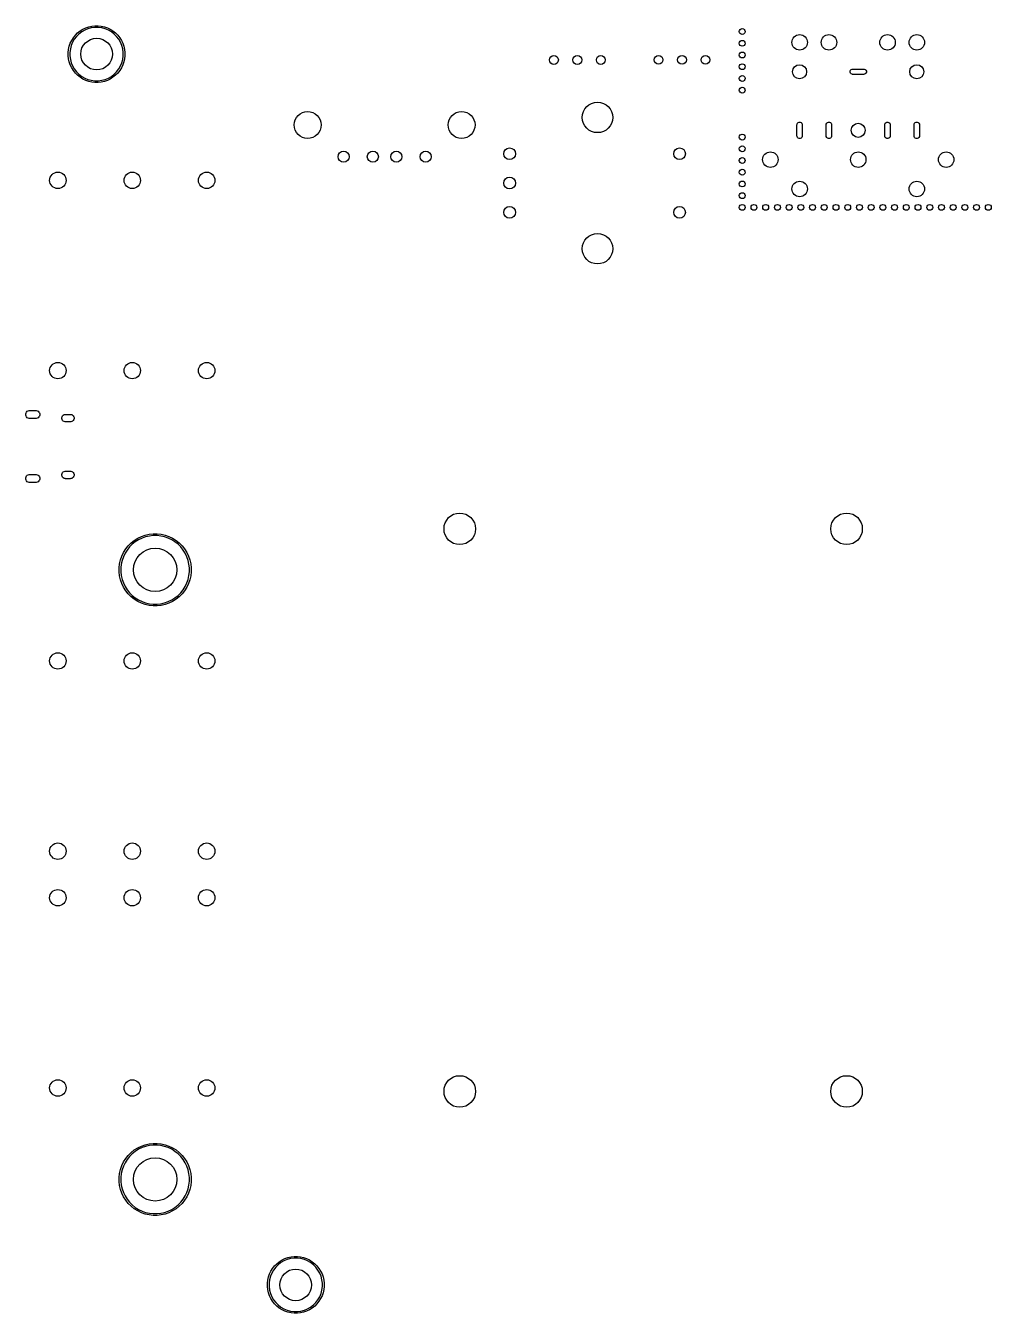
# Model space of a CAD drawing. Extents: x 0.75 to 7.44, y -5.13 to -0.81.
# Drawn here: x 0.746 to 3.99, y -5.135 to -0.81 of the extents above; entities that cross this region are included whole.
import ezdxf

# ---------------------------------------------------------------- set-up
doc = ezdxf.new("R2010")
doc.units = 0
doc.header["$MEASUREMENT"] = 0
doc.layers.add('BLACK', color=7, linetype='CONTINUOUS')

msp = doc.modelspace()

# ---------------------------------------------------------------- linework, layer by layer
at = {"layer": 'BLACK', "linetype": 'CONTINUOUS'}
for p, q in [((0.9381, -0.822), (0.9477, -0.8173)), ((0.9554, -0.8205), (0.9446, -0.825)), ((0.9477, -0.8173), (0.9578, -0.8138)), ((0.9667, -0.8175), (0.9554, -0.8205)), ((0.9578, -0.8138), (0.9683, -0.8114)), ((0.9784, -0.8159), (0.9667, -0.8175)), ((0.9683, -0.8114), (0.9789, -0.8102)), ((0.9901, -0.8159), (0.9784, -0.8159)), ((0.9789, -0.8102), (0.9896, -0.8102)), ((0.9896, -0.8102), (1.0002, -0.8114)), ((1.0018, -0.8175), (0.9901, -0.8159)), ((1.0002, -0.8114), (1.0107, -0.8138)), ((1.0131, -0.8205), (1.0018, -0.8175)), ((1.0107, -0.8138), (1.0208, -0.8173)), ((1.024, -0.825), (1.0131, -0.8205)), ((1.0208, -0.8173), (1.0304, -0.822)), ((0.896, -0.869), (0.9007, -0.8593)), ((0.9007, -0.8593), (0.9064, -0.8503)), ((0.9096, -0.8556), (0.9037, -0.8658)), ((0.9064, -0.8503), (0.9131, -0.8419)), ((0.9168, -0.8463), (0.9096, -0.8556)), ((0.9131, -0.8419), (0.9206, -0.8343)), ((0.9251, -0.838), (0.9168, -0.8463)), ((0.9206, -0.8343), (0.929, -0.8276)), ((0.9344, -0.8309), (0.9251, -0.838)), ((0.929, -0.8276), (0.9381, -0.822)), ((0.9446, -0.825), (0.9344, -0.8309)), ((1.0341, -0.8309), (1.024, -0.825)), ((1.0304, -0.822), (1.0395, -0.8276)), ((1.0434, -0.838), (1.0341, -0.8309)), ((1.0395, -0.8276), (1.0479, -0.8343)), ((1.0517, -0.8463), (1.0434, -0.838)), ((1.0479, -0.8343), (1.0554, -0.8419)), ((1.0589, -0.8556), (1.0517, -0.8463)), ((1.0554, -0.8419), (1.0621, -0.8503)), ((1.0648, -0.8658), (1.0589, -0.8556)), ((1.0621, -0.8503), (1.0678, -0.8593)), ((1.0678, -0.8593), (1.0725, -0.869)), ((0.8889, -0.9002), (0.889, -0.8996)), ((0.8889, -0.9109), (0.8889, -0.9002)), ((0.889, -0.8996), (0.8901, -0.8895)), ((0.8901, -0.8895), (0.8925, -0.8791)), ((0.8925, -0.8791), (0.896, -0.869)), ((0.8962, -0.888), (0.8947, -0.8996)), ((0.8947, -0.8996), (0.8947, -0.9114)), ((0.8993, -0.8767), (0.8962, -0.888)), ((0.9037, -0.8658), (0.8993, -0.8767)), ((1.0692, -0.8767), (1.0648, -0.8658)), ((1.0723, -0.888), (1.0692, -0.8767)), ((1.0738, -0.8996), (1.0723, -0.888)), ((1.0725, -0.869), (1.076, -0.8791)), ((1.0738, -0.9114), (1.0738, -0.8996)), ((1.076, -0.8791), (1.0784, -0.8895)), ((1.0784, -0.8895), (1.0796, -0.9002)), ((1.0796, -0.9002), (1.0796, -0.9109)), ((0.8901, -0.9215), (0.8889, -0.9109)), ((0.8925, -0.9319), (0.8901, -0.9215)), ((0.896, -0.942), (0.8925, -0.9319)), ((0.8947, -0.9114), (0.8962, -0.923)), ((0.9007, -0.9517), (0.896, -0.942)), ((0.8962, -0.923), (0.8993, -0.9344)), ((0.8993, -0.9344), (0.9037, -0.9452)), ((0.9037, -0.9452), (0.9096, -0.9554)), ((1.0589, -0.9554), (1.0648, -0.9452)), ((1.0648, -0.9452), (1.0692, -0.9344)), ((1.0725, -0.942), (1.0678, -0.9517)), ((1.0692, -0.9344), (1.0723, -0.923)), ((1.0723, -0.923), (1.0738, -0.9114)), ((1.076, -0.9319), (1.0725, -0.942)), ((1.0784, -0.9215), (1.076, -0.9319)), ((1.0796, -0.9109), (1.0784, -0.9215)), ((0.9064, -0.9608), (0.9007, -0.9517)), ((0.9131, -0.9691), (0.9064, -0.9608)), ((0.9096, -0.9554), (0.9168, -0.9647)), ((0.9206, -0.9767), (0.9131, -0.9691)), ((0.9168, -0.9647), (0.9251, -0.973)), ((0.929, -0.9834), (0.9206, -0.9767)), ((0.9251, -0.973), (0.9344, -0.9801)), ((0.9381, -0.9891), (0.929, -0.9834)), ((0.9344, -0.9801), (0.9446, -0.986)), ((0.9477, -0.9937), (0.9381, -0.9891)), ((0.9446, -0.986), (0.9554, -0.9905)), ((0.9578, -0.9973), (0.9477, -0.9937)), ((0.9554, -0.9905), (0.9667, -0.9935)), ((0.9667, -0.9935), (0.9784, -0.9951)), ((0.9901, -0.9951), (1.0018, -0.9935)), ((1.0018, -0.9935), (1.0131, -0.9905)), ((1.0208, -0.9937), (1.0107, -0.9973)), ((1.0131, -0.9905), (1.024, -0.986)), ((1.0304, -0.9891), (1.0208, -0.9937)), ((1.024, -0.986), (1.0341, -0.9801)), ((1.0395, -0.9834), (1.0304, -0.9891)), ((1.0341, -0.9801), (1.0434, -0.973)), ((1.0479, -0.9767), (1.0395, -0.9834)), ((1.0434, -0.973), (1.0517, -0.9647)), ((1.0554, -0.9691), (1.0479, -0.9767)), ((1.0517, -0.9647), (1.0589, -0.9554)), ((1.0621, -0.9608), (1.0554, -0.9691)), ((1.0678, -0.9517), (1.0621, -0.9608)), ((3.5157, -0.9628), (3.517, -0.9596)), ((3.5157, -0.9663), (3.5157, -0.9628)), ((3.517, -0.9695), (3.5157, -0.9663)), ((3.517, -0.9596), (3.5195, -0.9572)), ((3.5195, -0.9719), (3.517, -0.9695)), ((3.5195, -0.9572), (3.5227, -0.9559)), ((3.5227, -0.9733), (3.5195, -0.9719)), ((3.5227, -0.9559), (3.5244, -0.9557)), ((3.5244, -0.9734), (3.5227, -0.9733)), ((3.5244, -0.9557), (3.5618, -0.9557)), ((3.5618, -0.9734), (3.5244, -0.9734)), ((3.5618, -0.9557), (3.5635, -0.9559)), ((3.5635, -0.9733), (3.5618, -0.9734)), ((3.5635, -0.9559), (3.5667, -0.9572)), ((3.5667, -0.9719), (3.5635, -0.9733)), ((3.5667, -0.9572), (3.5692, -0.9596)), ((3.5692, -0.9695), (3.5667, -0.9719)), ((3.5692, -0.9596), (3.5705, -0.9628)), ((3.5705, -0.9663), (3.5692, -0.9695)), ((3.5705, -0.9628), (3.5705, -0.9663)), ((0.9683, -0.9996), (0.9578, -0.9973)), ((0.9789, -1.0008), (0.9683, -0.9996)), ((0.9784, -0.9951), (0.9901, -0.9951)), ((0.9896, -1.0008), (0.9789, -1.0008)), ((1.0002, -0.9996), (0.9896, -1.0008)), ((1.0107, -0.9973), (1.0002, -0.9996)), ((3.3374, -1.1427), (3.3376, -1.141)), ((3.3374, -1.1801), (3.3374, -1.1427)), ((3.3376, -1.141), (3.3389, -1.1378)), ((3.3389, -1.1378), (3.3413, -1.1354)), ((3.3413, -1.1354), (3.3445, -1.134)), ((3.3445, -1.134), (3.348, -1.134)), ((3.348, -1.134), (3.3512, -1.1354)), ((3.3512, -1.1354), (3.3536, -1.1378)), ((3.3536, -1.1378), (3.3549, -1.141)), ((3.3549, -1.141), (3.3551, -1.1427)), ((3.3551, -1.1427), (3.3551, -1.1801)), ((3.4358, -1.1427), (3.436, -1.141)), ((3.4358, -1.1801), (3.4358, -1.1427)), ((3.436, -1.141), (3.4373, -1.1378)), ((3.4373, -1.1378), (3.4397, -1.1354)), ((3.4397, -1.1354), (3.4429, -1.134)), ((3.4429, -1.134), (3.4464, -1.134)), ((3.4464, -1.134), (3.4496, -1.1354)), ((3.4496, -1.1354), (3.452, -1.1378)), ((3.452, -1.1378), (3.4534, -1.141)), ((3.4534, -1.141), (3.4535, -1.1427)), ((3.4535, -1.1427), (3.4535, -1.1801)), ((3.6327, -1.1427), (3.6328, -1.141)), ((3.6327, -1.1801), (3.6327, -1.1427)), ((3.6328, -1.141), (3.6342, -1.1378)), ((3.6342, -1.1378), (3.6366, -1.1354)), ((3.6366, -1.1354), (3.6398, -1.134)), ((3.6398, -1.134), (3.6432, -1.134)), ((3.6432, -1.134), (3.6464, -1.1354)), ((3.6464, -1.1354), (3.6489, -1.1378)), ((3.6489, -1.1378), (3.6502, -1.141)), ((3.6502, -1.141), (3.6504, -1.1427)), ((3.6504, -1.1427), (3.6504, -1.1801)), ((3.7311, -1.1427), (3.7313, -1.141)), ((3.7311, -1.1801), (3.7311, -1.1427)), ((3.7313, -1.141), (3.7326, -1.1378)), ((3.7326, -1.1378), (3.735, -1.1354)), ((3.735, -1.1354), (3.7382, -1.134)), ((3.7382, -1.134), (3.7417, -1.134)), ((3.7417, -1.134), (3.7449, -1.1354)), ((3.7449, -1.1354), (3.7473, -1.1378)), ((3.7473, -1.1378), (3.7486, -1.141)), ((3.7486, -1.141), (3.7488, -1.1427)), ((3.7488, -1.1427), (3.7488, -1.1801)), ((3.3376, -1.1818), (3.3374, -1.1801)), ((3.3389, -1.185), (3.3376, -1.1818)), ((3.3413, -1.1875), (3.3389, -1.185)), ((3.3445, -1.1888), (3.3413, -1.1875)), ((3.348, -1.1888), (3.3445, -1.1888)), ((3.3512, -1.1875), (3.348, -1.1888)), ((3.3536, -1.185), (3.3512, -1.1875)), ((3.3549, -1.1818), (3.3536, -1.185)), ((3.3551, -1.1801), (3.3549, -1.1818)), ((3.436, -1.1818), (3.4358, -1.1801)), ((3.4373, -1.185), (3.436, -1.1818)), ((3.4397, -1.1875), (3.4373, -1.185)), ((3.4429, -1.1888), (3.4397, -1.1875)), ((3.4464, -1.1888), (3.4429, -1.1888)), ((3.4496, -1.1875), (3.4464, -1.1888)), ((3.452, -1.185), (3.4496, -1.1875)), ((3.4534, -1.1818), (3.452, -1.185)), ((3.4535, -1.1801), (3.4534, -1.1818)), ((3.6328, -1.1818), (3.6327, -1.1801)), ((3.6342, -1.185), (3.6328, -1.1818)), ((3.6366, -1.1875), (3.6342, -1.185)), ((3.6398, -1.1888), (3.6366, -1.1875)), ((3.6432, -1.1888), (3.6398, -1.1888)), ((3.6464, -1.1875), (3.6432, -1.1888)), ((3.6489, -1.185), (3.6464, -1.1875)), ((3.6502, -1.1818), (3.6489, -1.185)), ((3.6504, -1.1801), (3.6502, -1.1818)), ((3.7313, -1.1818), (3.7311, -1.1801)), ((3.7326, -1.185), (3.7313, -1.1818)), ((3.735, -1.1875), (3.7326, -1.185)), ((3.7382, -1.1888), (3.735, -1.1875)), ((3.7417, -1.1888), (3.7382, -1.1888)), ((3.7449, -1.1875), (3.7417, -1.1888)), ((3.7473, -1.185), (3.7449, -1.1875)), ((3.7486, -1.1818), (3.7473, -1.185)), ((3.7488, -1.1801), (3.7486, -1.1818)), ((0.7464, -2.1141), (0.7473, -2.1107)), ((0.7464, -2.1177), (0.7464, -2.1141)), ((0.7473, -2.1212), (0.7464, -2.1177)), ((0.7473, -2.1107), (0.7491, -2.1076)), ((0.7491, -2.1076), (0.7517, -2.105)), ((0.7517, -2.105), (0.7548, -2.1032)), ((0.7548, -2.1032), (0.7582, -2.1023)), ((0.7582, -2.1023), (0.76, -2.1022)), ((0.76, -2.1022), (0.7797, -2.1022)), ((0.7797, -2.1022), (0.7815, -2.1023)), ((0.7815, -2.1023), (0.785, -2.1032)), ((0.785, -2.1032), (0.7881, -2.105)), ((0.7881, -2.105), (0.7907, -2.1076)), ((0.7907, -2.1076), (0.7925, -2.1107)), ((0.7925, -2.1107), (0.7934, -2.1141)), ((0.7934, -2.1177), (0.7925, -2.1212)), ((0.7934, -2.1141), (0.7934, -2.1177)), ((0.87, -2.1204), (0.8723, -2.118)), ((0.8723, -2.118), (0.8752, -2.1163)), ((0.8752, -2.1163), (0.8784, -2.1155)), ((0.8784, -2.1155), (0.8801, -2.1154)), ((0.8801, -2.1154), (0.8959, -2.1154)), ((0.8959, -2.1154), (0.8975, -2.1155)), ((0.8975, -2.1155), (0.9008, -2.1163)), ((0.9008, -2.1163), (0.9037, -2.118)), ((0.9037, -2.118), (0.906, -2.1204)), ((0.7491, -2.1243), (0.7473, -2.1212)), ((0.7517, -2.1269), (0.7491, -2.1243)), ((0.7548, -2.1287), (0.7517, -2.1269)), ((0.7582, -2.1296), (0.7548, -2.1287)), ((0.76, -2.1297), (0.7582, -2.1296)), ((0.7797, -2.1297), (0.76, -2.1297)), ((0.7815, -2.1296), (0.7797, -2.1297)), ((0.785, -2.1287), (0.7815, -2.1296)), ((0.7881, -2.1269), (0.785, -2.1287)), ((0.7907, -2.1243), (0.7881, -2.1269)), ((0.7925, -2.1212), (0.7907, -2.1243)), ((0.8674, -2.1265), (0.8683, -2.1233)), ((0.8674, -2.1298), (0.8674, -2.1265)), ((0.8683, -2.133), (0.8674, -2.1298)), ((0.8683, -2.1233), (0.87, -2.1204)), ((0.87, -2.1359), (0.8683, -2.133)), ((0.8723, -2.1383), (0.87, -2.1359)), ((0.8752, -2.14), (0.8723, -2.1383)), ((0.8784, -2.1408), (0.8752, -2.14)), ((0.8801, -2.1409), (0.8784, -2.1408)), ((0.8959, -2.1409), (0.8801, -2.1409)), ((0.8975, -2.1408), (0.8959, -2.1409)), ((0.9008, -2.14), (0.8975, -2.1408)), ((0.9037, -2.1383), (0.9008, -2.14)), ((0.906, -2.1359), (0.9037, -2.1383)), ((0.906, -2.1204), (0.9077, -2.1233)), ((0.9077, -2.133), (0.906, -2.1359)), ((0.9077, -2.1233), (0.9086, -2.1265)), ((0.9086, -2.1298), (0.9077, -2.133)), ((0.9086, -2.1265), (0.9086, -2.1298)), ((0.7464, -2.3291), (0.7473, -2.3256)), ((0.7464, -2.3327), (0.7464, -2.3291)), ((0.7473, -2.3362), (0.7464, -2.3327)), ((0.7473, -2.3256), (0.7491, -2.3225)), ((0.7491, -2.3225), (0.7517, -2.32)), ((0.7517, -2.32), (0.7548, -2.3182)), ((0.7548, -2.3182), (0.7582, -2.3172)), ((0.7582, -2.3172), (0.76, -2.3171)), ((0.76, -2.3171), (0.7797, -2.3171)), ((0.7797, -2.3171), (0.7815, -2.3172)), ((0.7815, -2.3172), (0.785, -2.3182)), ((0.785, -2.3182), (0.7881, -2.32)), ((0.7881, -2.32), (0.7907, -2.3225)), ((0.7907, -2.3225), (0.7925, -2.3256)), ((0.7925, -2.3256), (0.7934, -2.3291)), ((0.7934, -2.3327), (0.7925, -2.3362)), ((0.7934, -2.3291), (0.7934, -2.3327)), ((0.8674, -2.317), (0.8683, -2.3138)), ((0.8674, -2.3204), (0.8674, -2.317)), ((0.8683, -2.3236), (0.8674, -2.3204)), ((0.8683, -2.3138), (0.87, -2.3109)), ((0.87, -2.3265), (0.8683, -2.3236)), ((0.87, -2.3109), (0.8723, -2.3085)), ((0.8723, -2.3289), (0.87, -2.3265)), ((0.8723, -2.3085), (0.8752, -2.3069)), ((0.8752, -2.3305), (0.8723, -2.3289)), ((0.8752, -2.3069), (0.8784, -2.306)), ((0.8784, -2.3314), (0.8752, -2.3305)), ((0.8784, -2.306), (0.8801, -2.3059)), ((0.8801, -2.3315), (0.8784, -2.3314)), ((0.8801, -2.3059), (0.8959, -2.3059)), ((0.8959, -2.3315), (0.8801, -2.3315)), ((0.8959, -2.3059), (0.8975, -2.306)), ((0.8975, -2.3314), (0.8959, -2.3315)), ((0.8975, -2.306), (0.9008, -2.3069)), ((0.9008, -2.3305), (0.8975, -2.3314)), ((0.9008, -2.3069), (0.9037, -2.3085)), ((0.9037, -2.3289), (0.9008, -2.3305)), ((0.9037, -2.3085), (0.906, -2.3109)), ((0.906, -2.3265), (0.9037, -2.3289)), ((0.906, -2.3109), (0.9077, -2.3138)), ((0.9077, -2.3236), (0.906, -2.3265)), ((0.9077, -2.3138), (0.9086, -2.317)), ((0.9086, -2.3204), (0.9077, -2.3236)), ((0.9086, -2.317), (0.9086, -2.3204)), ((0.7491, -2.3393), (0.7473, -2.3362)), ((0.7517, -2.3418), (0.7491, -2.3393)), ((0.7548, -2.3436), (0.7517, -2.3418)), ((0.7582, -2.3446), (0.7548, -2.3436)), ((0.76, -2.3447), (0.7582, -2.3446)), ((0.7797, -2.3447), (0.76, -2.3447)), ((0.7815, -2.3446), (0.7797, -2.3447)), ((0.785, -2.3436), (0.7815, -2.3446)), ((0.7881, -2.3418), (0.785, -2.3436)), ((0.7907, -2.3393), (0.7881, -2.3418)), ((0.7925, -2.3362), (0.7907, -2.3393)), ((1.0908, -2.5571), (1.1004, -2.5475)), ((1.1004, -2.5475), (1.111, -2.5391)), ((1.1144, -2.5437), (1.1042, -2.5518)), ((1.111, -2.5391), (1.1225, -2.5318)), ((1.1253, -2.5368), (1.1144, -2.5437)), ((1.1225, -2.5318), (1.1348, -2.5259)), ((1.137, -2.5312), (1.1253, -2.5368)), ((1.1348, -2.5259), (1.1476, -2.5215)), ((1.1492, -2.527), (1.137, -2.5312)), ((1.1476, -2.5215), (1.1608, -2.5184)), ((1.1618, -2.5241), (1.1492, -2.527)), ((1.1608, -2.5184), (1.1743, -2.5169)), ((1.1746, -2.5226), (1.1618, -2.5241)), ((1.1743, -2.5169), (1.1879, -2.5169)), ((1.1876, -2.5226), (1.1746, -2.5226)), ((1.2004, -2.5241), (1.1876, -2.5226)), ((1.1879, -2.5169), (1.2014, -2.5184)), ((1.213, -2.527), (1.2004, -2.5241)), ((1.2014, -2.5184), (1.2146, -2.5215)), ((1.2252, -2.5312), (1.213, -2.527)), ((1.2146, -2.5215), (1.2274, -2.5259)), ((1.2369, -2.5368), (1.2252, -2.5312)), ((1.2274, -2.5259), (1.2397, -2.5318)), ((1.2478, -2.5437), (1.2369, -2.5368)), ((1.2397, -2.5318), (1.2512, -2.5391)), ((1.258, -2.5518), (1.2478, -2.5437)), ((1.2512, -2.5391), (1.2618, -2.5475)), ((1.2618, -2.5475), (1.2714, -2.5571)), ((1.0648, -2.6043), (1.0693, -2.5915)), ((1.0693, -2.5915), (1.0751, -2.5792)), ((1.0745, -2.5937), (1.0703, -2.6059)), ((1.0802, -2.582), (1.0745, -2.5937)), ((1.0751, -2.5792), (1.0824, -2.5677)), ((1.087, -2.5711), (1.0802, -2.582)), ((1.0824, -2.5677), (1.0908, -2.5571)), ((1.0951, -2.5609), (1.087, -2.5711)), ((1.1042, -2.5518), (1.0951, -2.5609)), ((1.2671, -2.5609), (1.258, -2.5518)), ((1.2752, -2.5711), (1.2671, -2.5609)), ((1.2714, -2.5571), (1.2798, -2.5677)), ((1.282, -2.582), (1.2752, -2.5711)), ((1.2798, -2.5677), (1.2871, -2.5792)), ((1.2877, -2.5937), (1.282, -2.582)), ((1.2871, -2.5792), (1.293, -2.5915)), ((1.2919, -2.6059), (1.2877, -2.5937)), ((1.293, -2.5915), (1.2974, -2.6043)), ((1.0602, -2.631), (1.0617, -2.6175)), ((1.0602, -2.6313), (1.0602, -2.631)), ((1.0602, -2.6446), (1.0602, -2.6313)), ((1.0617, -2.6175), (1.0648, -2.6043)), ((1.0674, -2.6185), (1.0659, -2.6313)), ((1.0659, -2.6313), (1.0659, -2.6443)), ((1.0703, -2.6059), (1.0674, -2.6185)), ((1.2948, -2.6185), (1.2919, -2.6059)), ((1.2963, -2.6313), (1.2948, -2.6185)), ((1.2963, -2.6443), (1.2963, -2.6313)), ((1.2974, -2.6043), (1.3005, -2.6175)), ((1.3005, -2.6175), (1.302, -2.631)), ((1.302, -2.631), (1.302, -2.6446)), ((1.0617, -2.6581), (1.0602, -2.6446)), ((1.0648, -2.6713), (1.0617, -2.6581)), ((1.0693, -2.6841), (1.0648, -2.6713)), ((1.0659, -2.6443), (1.0674, -2.6571)), ((1.0674, -2.6571), (1.0703, -2.6697)), ((1.0703, -2.6697), (1.0745, -2.6819)), ((1.2877, -2.6819), (1.2919, -2.6697)), ((1.2919, -2.6697), (1.2948, -2.6571)), ((1.2974, -2.6713), (1.293, -2.6841)), ((1.2948, -2.6571), (1.2963, -2.6443)), ((1.3005, -2.6581), (1.2974, -2.6713)), ((1.302, -2.6446), (1.3005, -2.6581)), ((1.0751, -2.6964), (1.0693, -2.6841)), ((1.0745, -2.6819), (1.0802, -2.6936)), ((1.0824, -2.7079), (1.0751, -2.6964)), ((1.0802, -2.6936), (1.087, -2.7045)), ((1.0908, -2.7185), (1.0824, -2.7079)), ((1.087, -2.7045), (1.0951, -2.7147)), ((1.1004, -2.7281), (1.0908, -2.7185)), ((1.0951, -2.7147), (1.1042, -2.7238)), ((1.1042, -2.7238), (1.1144, -2.7319)), ((1.2478, -2.7319), (1.258, -2.7238)), ((1.258, -2.7238), (1.2671, -2.7147)), ((1.2714, -2.7185), (1.2618, -2.7281)), ((1.2671, -2.7147), (1.2752, -2.7045)), ((1.2798, -2.7079), (1.2714, -2.7185)), ((1.2752, -2.7045), (1.282, -2.6936)), ((1.2871, -2.6964), (1.2798, -2.7079)), ((1.282, -2.6936), (1.2877, -2.6819)), ((1.293, -2.6841), (1.2871, -2.6964)), ((1.111, -2.7365), (1.1004, -2.7281)), ((1.1225, -2.7438), (1.111, -2.7365)), ((1.1144, -2.7319), (1.1253, -2.7387)), ((1.1348, -2.7496), (1.1225, -2.7438)), ((1.1253, -2.7387), (1.137, -2.7444)), ((1.1476, -2.7541), (1.1348, -2.7496)), ((1.137, -2.7444), (1.1492, -2.7486)), ((1.1608, -2.7571), (1.1476, -2.7541)), ((1.1492, -2.7486), (1.1618, -2.7515)), ((1.1743, -2.7587), (1.1608, -2.7571)), ((1.1618, -2.7515), (1.1746, -2.753)), ((1.1879, -2.7587), (1.1743, -2.7587)), ((1.1746, -2.753), (1.1876, -2.753)), ((1.1876, -2.753), (1.2004, -2.7515)), ((1.2014, -2.7571), (1.1879, -2.7587)), ((1.2004, -2.7515), (1.213, -2.7486)), ((1.2146, -2.7541), (1.2014, -2.7571)), ((1.213, -2.7486), (1.2252, -2.7444)), ((1.2274, -2.7496), (1.2146, -2.7541)), ((1.2252, -2.7444), (1.2369, -2.7387)), ((1.2397, -2.7438), (1.2274, -2.7496)), ((1.2369, -2.7387), (1.2478, -2.7319)), ((1.2512, -2.7365), (1.2397, -2.7438)), ((1.2618, -2.7281), (1.2512, -2.7365)), ((1.111, -4.5863), (1.1225, -4.5791)), ((1.1225, -4.5791), (1.1348, -4.5732)), ((1.137, -4.5785), (1.1253, -4.5841)), ((1.1348, -4.5732), (1.1476, -4.5687)), ((1.1492, -4.5742), (1.137, -4.5785)), ((1.1476, -4.5687), (1.1608, -4.5657)), ((1.1618, -4.5713), (1.1492, -4.5742)), ((1.1608, -4.5657), (1.1743, -4.5642)), ((1.1746, -4.5699), (1.1618, -4.5713)), ((1.1743, -4.5642), (1.1879, -4.5642)), ((1.1876, -4.5699), (1.1746, -4.5699)), ((1.2004, -4.5713), (1.1876, -4.5699)), ((1.1879, -4.5642), (1.2014, -4.5657)), ((1.213, -4.5742), (1.2004, -4.5713)), ((1.2014, -4.5657), (1.2146, -4.5687)), ((1.2252, -4.5785), (1.213, -4.5742)), ((1.2146, -4.5687), (1.2274, -4.5732)), ((1.2369, -4.5841), (1.2252, -4.5785)), ((1.2274, -4.5732), (1.2397, -4.5791)), ((1.2397, -4.5791), (1.2512, -4.5863)), ((1.0693, -4.6387), (1.0751, -4.6265)), ((1.0751, -4.6265), (1.0824, -4.615)), ((1.087, -4.6183), (1.0802, -4.6292)), ((1.0824, -4.615), (1.0908, -4.6044)), ((1.0951, -4.6082), (1.087, -4.6183)), ((1.0908, -4.6044), (1.1004, -4.5948)), ((1.1042, -4.599), (1.0951, -4.6082)), ((1.1004, -4.5948), (1.111, -4.5863)), ((1.1144, -4.591), (1.1042, -4.599)), ((1.1253, -4.5841), (1.1144, -4.591)), ((1.2478, -4.591), (1.2369, -4.5841)), ((1.258, -4.599), (1.2478, -4.591)), ((1.2512, -4.5863), (1.2618, -4.5948)), ((1.2671, -4.6082), (1.258, -4.599)), ((1.2618, -4.5948), (1.2714, -4.6044)), ((1.2752, -4.6183), (1.2671, -4.6082)), ((1.2714, -4.6044), (1.2798, -4.615)), ((1.282, -4.6292), (1.2752, -4.6183)), ((1.2798, -4.615), (1.2871, -4.6265)), ((1.2871, -4.6265), (1.293, -4.6387)), ((1.0602, -4.6783), (1.0617, -4.6648)), ((1.0617, -4.6648), (1.0648, -4.6515)), ((1.0648, -4.6515), (1.0693, -4.6387)), ((1.0674, -4.6657), (1.0659, -4.6786)), ((1.0703, -4.6531), (1.0674, -4.6657)), ((1.0745, -4.6409), (1.0703, -4.6531)), ((1.0802, -4.6292), (1.0745, -4.6409)), ((1.2877, -4.6409), (1.282, -4.6292)), ((1.2919, -4.6531), (1.2877, -4.6409)), ((1.2948, -4.6657), (1.2919, -4.6531)), ((1.293, -4.6387), (1.2974, -4.6515)), ((1.2963, -4.6786), (1.2948, -4.6657)), ((1.2974, -4.6515), (1.3005, -4.6648)), ((1.3005, -4.6648), (1.302, -4.6783)), ((1.0602, -4.6786), (1.0602, -4.6783)), ((1.0602, -4.6918), (1.0602, -4.6786)), ((1.0617, -4.7053), (1.0602, -4.6918)), ((1.0648, -4.7186), (1.0617, -4.7053)), ((1.0659, -4.6786), (1.0659, -4.6915)), ((1.0659, -4.6915), (1.0674, -4.7044)), ((1.0674, -4.7044), (1.0703, -4.717)), ((1.2919, -4.717), (1.2948, -4.7044)), ((1.2948, -4.7044), (1.2963, -4.6915)), ((1.2963, -4.6915), (1.2963, -4.6786)), ((1.3005, -4.7053), (1.2974, -4.7186)), ((1.302, -4.6918), (1.3005, -4.7053)), ((1.302, -4.6783), (1.302, -4.6918)), ((1.0693, -4.7314), (1.0648, -4.7186)), ((1.0751, -4.7436), (1.0693, -4.7314)), ((1.0703, -4.717), (1.0745, -4.7292)), ((1.0745, -4.7292), (1.0802, -4.7408)), ((1.0824, -4.7551), (1.0751, -4.7436)), ((1.0802, -4.7408), (1.087, -4.7518)), ((1.0908, -4.7657), (1.0824, -4.7551)), ((1.087, -4.7518), (1.0951, -4.7619)), ((1.2671, -4.7619), (1.2752, -4.7518)), ((1.2798, -4.7551), (1.2714, -4.7657)), ((1.2752, -4.7518), (1.282, -4.7408)), ((1.2871, -4.7436), (1.2798, -4.7551)), ((1.282, -4.7408), (1.2877, -4.7292)), ((1.293, -4.7314), (1.2871, -4.7436)), ((1.2877, -4.7292), (1.2919, -4.717)), ((1.2974, -4.7186), (1.293, -4.7314)), ((1.1004, -4.7753), (1.0908, -4.7657)), ((1.0951, -4.7619), (1.1042, -4.771)), ((1.111, -4.7838), (1.1004, -4.7753)), ((1.1042, -4.771), (1.1144, -4.7791)), ((1.1225, -4.791), (1.111, -4.7838)), ((1.1144, -4.7791), (1.1253, -4.786)), ((1.1348, -4.7969), (1.1225, -4.791)), ((1.1253, -4.786), (1.137, -4.7916)), ((1.1476, -4.8014), (1.1348, -4.7969)), ((1.137, -4.7916), (1.1492, -4.7959)), ((1.1492, -4.7959), (1.1618, -4.7987)), ((1.1618, -4.7987), (1.1746, -4.8002)), ((1.1746, -4.8002), (1.1876, -4.8002)), ((1.1876, -4.8002), (1.2004, -4.7987)), ((1.2004, -4.7987), (1.213, -4.7959)), ((1.213, -4.7959), (1.2252, -4.7916)), ((1.2274, -4.7969), (1.2146, -4.8014)), ((1.2252, -4.7916), (1.2369, -4.786)), ((1.2397, -4.791), (1.2274, -4.7969)), ((1.2369, -4.786), (1.2478, -4.7791)), ((1.2512, -4.7838), (1.2397, -4.791)), ((1.2478, -4.7791), (1.258, -4.771)), ((1.2618, -4.7753), (1.2512, -4.7838)), ((1.258, -4.771), (1.2671, -4.7619)), ((1.2714, -4.7657), (1.2618, -4.7753)), ((1.1608, -4.8044), (1.1476, -4.8014)), ((1.1743, -4.8059), (1.1608, -4.8044)), ((1.1879, -4.8059), (1.1743, -4.8059)), ((1.2014, -4.8044), (1.1879, -4.8059)), ((1.2146, -4.8014), (1.2014, -4.8044)), ((1.5824, -4.9758), (1.5899, -4.9682)), ((1.5944, -4.9719), (1.5861, -4.9802)), ((1.5899, -4.9682), (1.5983, -4.9615)), ((1.6037, -4.9647), (1.5944, -4.9719)), ((1.5983, -4.9615), (1.6074, -4.9558)), ((1.6138, -4.9589), (1.6037, -4.9647)), ((1.6074, -4.9558), (1.617, -4.9512)), ((1.6247, -4.9544), (1.6138, -4.9589)), ((1.617, -4.9512), (1.6271, -4.9476)), ((1.636, -4.9513), (1.6247, -4.9544)), ((1.6271, -4.9476), (1.6376, -4.9452)), ((1.6477, -4.9498), (1.636, -4.9513)), ((1.6376, -4.9452), (1.6482, -4.944)), ((1.6594, -4.9498), (1.6477, -4.9498)), ((1.6482, -4.944), (1.6589, -4.944)), ((1.6589, -4.944), (1.6695, -4.9452)), ((1.6711, -4.9513), (1.6594, -4.9498)), ((1.6695, -4.9452), (1.68, -4.9476)), ((1.6824, -4.9544), (1.6711, -4.9513)), ((1.68, -4.9476), (1.6901, -4.9512)), ((1.6932, -4.9589), (1.6824, -4.9544)), ((1.6901, -4.9512), (1.6997, -4.9558)), ((1.7034, -4.9647), (1.6932, -4.9589)), ((1.6997, -4.9558), (1.7088, -4.9615)), ((1.7127, -4.9719), (1.7034, -4.9647)), ((1.7088, -4.9615), (1.7172, -4.9682)), ((1.721, -4.9802), (1.7127, -4.9719)), ((1.7172, -4.9682), (1.7247, -4.9758)), ((1.5594, -5.0234), (1.5618, -5.0129)), ((1.5618, -5.0129), (1.5653, -5.0028)), ((1.5653, -5.0028), (1.57, -4.9932)), ((1.5685, -5.0105), (1.5655, -5.0219)), ((1.573, -4.9997), (1.5685, -5.0105)), ((1.57, -4.9932), (1.5757, -4.9841)), ((1.5789, -4.9895), (1.573, -4.9997)), ((1.5757, -4.9841), (1.5824, -4.9758)), ((1.5861, -4.9802), (1.5789, -4.9895)), ((1.7282, -4.9895), (1.721, -4.9802)), ((1.7247, -4.9758), (1.7314, -4.9841)), ((1.734, -4.9997), (1.7282, -4.9895)), ((1.7314, -4.9841), (1.7371, -4.9932)), ((1.7385, -5.0105), (1.734, -4.9997)), ((1.7371, -4.9932), (1.7417, -5.0028)), ((1.7416, -5.0219), (1.7385, -5.0105)), ((1.7417, -5.0028), (1.7453, -5.0129)), ((1.7453, -5.0129), (1.7477, -5.0234)), ((1.5582, -5.034), (1.5583, -5.0335)), ((1.5582, -5.0447), (1.5582, -5.034)), ((1.5594, -5.0554), (1.5582, -5.0447)), ((1.5583, -5.0335), (1.5594, -5.0234)), ((1.5618, -5.0658), (1.5594, -5.0554)), ((1.5655, -5.0219), (1.564, -5.0335)), ((1.564, -5.0335), (1.564, -5.0452)), ((1.564, -5.0452), (1.5655, -5.0569)), ((1.5655, -5.0569), (1.5685, -5.0682)), ((1.7385, -5.0682), (1.7416, -5.0569)), ((1.7431, -5.0335), (1.7416, -5.0219)), ((1.7416, -5.0569), (1.7431, -5.0452)), ((1.7431, -5.0452), (1.7431, -5.0335)), ((1.7477, -5.0554), (1.7453, -5.0658)), ((1.7477, -5.0234), (1.7489, -5.034)), ((1.7489, -5.0447), (1.7477, -5.0554)), ((1.7489, -5.034), (1.7489, -5.0447)), ((1.5653, -5.0759), (1.5618, -5.0658)), ((1.57, -5.0856), (1.5653, -5.0759)), ((1.5685, -5.0682), (1.573, -5.0791)), ((1.5757, -5.0946), (1.57, -5.0856)), ((1.573, -5.0791), (1.5789, -5.0892)), ((1.5824, -5.103), (1.5757, -5.0946)), ((1.5789, -5.0892), (1.5861, -5.0986)), ((1.5861, -5.0986), (1.5944, -5.1069)), ((1.7127, -5.1069), (1.721, -5.0986)), ((1.721, -5.0986), (1.7282, -5.0892)), ((1.7314, -5.0946), (1.7247, -5.103)), ((1.7282, -5.0892), (1.734, -5.0791)), ((1.7371, -5.0856), (1.7314, -5.0946)), ((1.734, -5.0791), (1.7385, -5.0682)), ((1.7417, -5.0759), (1.7371, -5.0856)), ((1.7453, -5.0658), (1.7417, -5.0759)), ((1.5899, -5.1106), (1.5824, -5.103)), ((1.5983, -5.1172), (1.5899, -5.1106)), ((1.5944, -5.1069), (1.6037, -5.114)), ((1.6074, -5.1229), (1.5983, -5.1172)), ((1.6037, -5.114), (1.6138, -5.1199)), ((1.617, -5.1276), (1.6074, -5.1229)), ((1.6138, -5.1199), (1.6247, -5.1244)), ((1.6271, -5.1311), (1.617, -5.1276)), ((1.6247, -5.1244), (1.636, -5.1274)), ((1.6376, -5.1335), (1.6271, -5.1311)), ((1.636, -5.1274), (1.6477, -5.1289)), ((1.6482, -5.1347), (1.6376, -5.1335)), ((1.6477, -5.1289), (1.6594, -5.1289)), ((1.6589, -5.1347), (1.6482, -5.1347)), ((1.6695, -5.1335), (1.6589, -5.1347)), ((1.6594, -5.1289), (1.6711, -5.1274)), ((1.68, -5.1311), (1.6695, -5.1335)), ((1.6711, -5.1274), (1.6824, -5.1244)), ((1.6901, -5.1276), (1.68, -5.1311)), ((1.6824, -5.1244), (1.6932, -5.1199)), ((1.6997, -5.1229), (1.6901, -5.1276)), ((1.6932, -5.1199), (1.7034, -5.114)), ((1.7088, -5.1172), (1.6997, -5.1229)), ((1.7034, -5.114), (1.7127, -5.1069)), ((1.7172, -5.1106), (1.7088, -5.1172)), ((1.7247, -5.103), (1.7172, -5.1106))]:
    msp.add_line(p, q, dxfattribs=at)
at = {"layer": 'BLACK'}
for centre, radius in [((3.1535, -0.8297), 0.00984), ((0.9843, -0.9055), 0.0531), ((3.1535, -0.8691), 0.00984), ((3.3465, -0.8661), 0.026), ((3.4449, -0.8661), 0.026), ((3.6417, -0.8661), 0.026), ((3.7402, -0.8661), 0.026), ((3.1535, -0.9085), 0.00984), ((2.5209, -0.9252), 0.0148), ((2.5996, -0.9252), 0.0148), ((2.6783, -0.9252), 0.0148), ((2.8724, -0.9248), 0.0148), ((2.9512, -0.9248), 0.0148), ((3.0299, -0.9248), 0.0148), ((3.1535, -0.9478), 0.00984), ((3.3462, -0.9646), 0.0236), ((3.7399, -0.9646), 0.0236), ((3.1535, -0.9872), 0.00984), ((3.1535, -1.0266), 0.00984), ((2.6673, -1.1181), 0.0512), ((1.6933, -1.1433), 0.0453), ((2.2106, -1.1433), 0.0453), ((3.5431, -1.1614), 0.0236), ((3.1535, -1.1841), 0.00984), ((1.8142, -1.25), 0.0187), ((1.9126, -1.25), 0.0187), ((1.9913, -1.25), 0.0187), ((2.0898, -1.25), 0.0187), ((2.372, -1.2402), 0.0197), ((2.9429, -1.2402), 0.0197), ((3.1535, -1.2234), 0.00984), ((3.1535, -1.2628), 0.00984), ((3.248, -1.2598), 0.026), ((3.5433, -1.2598), 0.026), ((3.8386, -1.2598), 0.026), ((3.1535, -1.3022), 0.00984), ((0.8543, -1.3295), 0.0276), ((1.1043, -1.3295), 0.0276), ((1.3543, -1.3295), 0.0276), ((2.372, -1.3386), 0.0197), ((3.1535, -1.3415), 0.00984), ((3.3465, -1.3583), 0.026), ((3.7402, -1.3583), 0.026), ((3.1535, -1.3809), 0.00984), ((2.372, -1.437), 0.0197), ((2.9429, -1.437), 0.0197), ((3.1535, -1.4203), 0.00984), ((3.1929, -1.4203), 0.00984), ((3.2323, -1.4203), 0.00984), ((3.2717, -1.4203), 0.00984), ((3.311, -1.4203), 0.00984), ((3.3504, -1.4203), 0.00984), ((3.3898, -1.4203), 0.00984), ((3.4291, -1.4203), 0.00984), ((3.4685, -1.4203), 0.00984), ((3.5079, -1.4203), 0.00984), ((3.5472, -1.4203), 0.00984), ((3.5866, -1.4203), 0.00984), ((3.626, -1.4203), 0.00984), ((3.6654, -1.4203), 0.00984), ((3.7047, -1.4203), 0.00984), ((3.7441, -1.4203), 0.00984), ((3.7835, -1.4203), 0.00984), ((3.8228, -1.4203), 0.00984), ((3.8622, -1.4203), 0.00984), ((3.9016, -1.4203), 0.00984), ((3.9409, -1.4203), 0.00984), ((3.9803, -1.4203), 0.00984), ((2.6673, -1.5591), 0.0512), ((0.8543, -1.9685), 0.0276), ((1.1043, -1.9685), 0.0276), ((1.3543, -1.9685), 0.0276), ((2.2047, -2.5), 0.0531), ((3.5039, -2.5), 0.0531), ((1.1811, -2.6378), 0.0728), ((0.8543, -2.9437), 0.0276), ((1.1043, -2.9437), 0.0276), ((1.3543, -2.9437), 0.0276), ((0.8543, -3.5827), 0.0276), ((1.1043, -3.5827), 0.0276), ((1.3543, -3.5827), 0.0276), ((0.8543, -3.739), 0.0276), ((1.1043, -3.739), 0.0276), ((1.3543, -3.739), 0.0276), ((0.8543, -4.378), 0.0276), ((1.1043, -4.378), 0.0276), ((1.3543, -4.378), 0.0276), ((2.2047, -4.3898), 0.0531), ((3.5039, -4.3898), 0.0531), ((1.1811, -4.685), 0.0728), ((1.6535, -5.0394), 0.0531)]:
    msp.add_circle(centre, radius, dxfattribs=at)

doc.saveas('drawing.dxf')
